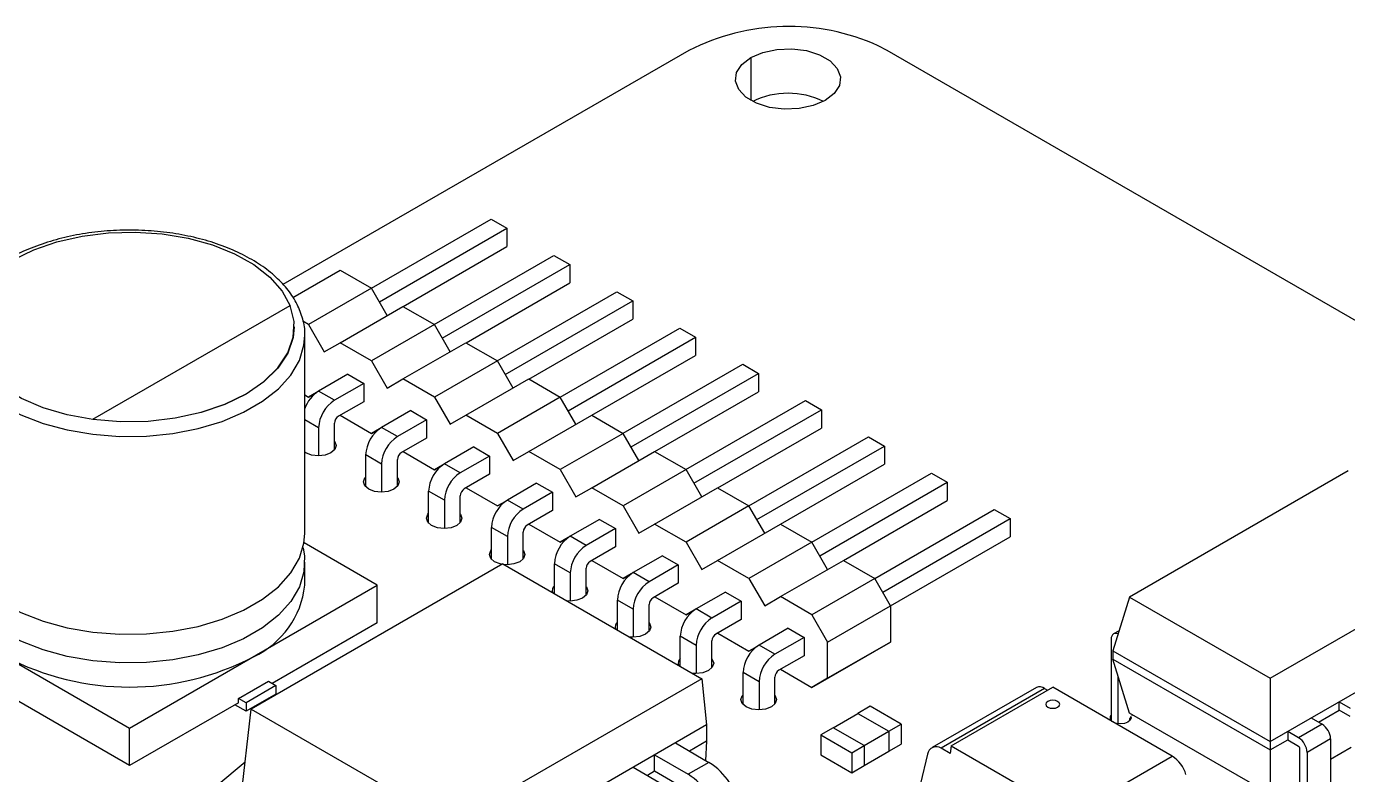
# Model space of a CAD drawing. Header units: millimetres. Extents: x -28 to 252, y 0 to 206.
# Drawn here: x 94.7 to 132.41, y 184.99 to 206.37 of the extents above; entities that cross this region are included whole.
import ezdxf

# ---------------------------------------------------------------- set-up
doc = ezdxf.new("R2010")
doc.units = ezdxf.units.MM

msp = doc.modelspace()

# ---------------------------------------------------------------- linework, layer by layer
at = {"color": 7, "linetype": 'Continuous', "lineweight": 25}
for p, q in [((113.612, 205.679), (102.021, 198.988)), ((119.269, 205.679), (119.011, 205.815)), ((132.979, 197.764), (119.269, 205.679)), ((115.379, 205.475), (115.379, 204.25)), ((104.547, 198.887), (107.962, 200.858)), ((107.962, 200.858), (108.414, 200.597)), ((104.775, 198.496), (108.414, 200.597)), ((108.414, 200.597), (108.414, 200.074)), ((105.452, 198.364), (108.414, 200.074)), ((106.343, 197.85), (109.758, 199.821)), ((106.571, 197.459), (110.211, 199.56)), ((109.758, 199.821), (110.211, 199.56)), ((110.211, 199.56), (110.211, 199.038)), ((102.3, 198.623), (103.652, 199.403)), ((103.652, 199.403), (104.55, 198.885)), ((104.55, 198.885), (102.754, 197.848)), ((104.999, 198.107), (104.55, 198.885)), ((107.248, 197.327), (110.211, 199.038)), ((108.139, 196.813), (111.554, 198.785)), ((111.554, 198.785), (112.007, 198.523)), ((96.599, 195.141), (102.227, 198.39)), ((108.367, 196.422), (112.007, 198.523)), ((112.007, 198.523), (112.007, 198.001)), ((103.652, 197.329), (105.448, 198.366)), ((105.448, 198.366), (106.346, 197.848)), ((102.345, 197.777), (102.345, 197.786)), ((102.754, 197.848), (102.594, 197.94)), ((102.754, 197.848), (103.203, 197.07)), ((106.346, 197.848), (104.55, 196.811)), ((106.795, 197.07), (106.346, 197.848)), ((109.044, 196.29), (112.007, 198.001)), ((109.935, 195.776), (113.35, 197.748)), ((113.35, 197.748), (113.803, 197.486)), ((102.645, 191.878), (102.645, 197.533)), ((103.203, 197.07), (103.652, 197.329)), ((104.55, 196.811), (103.652, 197.329)), ((105.448, 196.293), (107.244, 197.329)), ((107.244, 197.329), (108.142, 196.811)), ((110.163, 195.385), (113.803, 197.486)), ((113.803, 197.486), (113.803, 196.964)), ((110.84, 195.254), (113.803, 196.964)), ((104.55, 196.811), (104.999, 196.033)), ((108.142, 196.811), (106.346, 195.774)), ((108.591, 196.033), (108.142, 196.811)), ((111.731, 194.739), (115.146, 196.711)), ((115.146, 196.711), (115.599, 196.45)), ((103.875, 196.425), (103.04, 195.943)), ((104.327, 196.164), (103.493, 195.682)), ((103.875, 196.425), (104.327, 196.164)), ((104.327, 196.164), (104.327, 195.641)), ((104.999, 196.033), (105.448, 196.293)), ((106.346, 195.774), (105.448, 196.293)), ((107.244, 195.256), (109.04, 196.293)), ((109.04, 196.293), (109.938, 195.774)), ((111.959, 194.348), (115.599, 196.45)), ((115.599, 196.45), (115.599, 195.927)), ((102.645, 195.837), (102.754, 195.774)), ((102.983, 195.906), (102.754, 195.774)), ((102.754, 195.774), (102.983, 195.906)), ((103.493, 195.682), (103.04, 195.943)), ((106.346, 195.774), (106.795, 194.996)), ((109.938, 195.774), (108.142, 194.737)), ((110.387, 194.997), (109.938, 195.774)), ((112.636, 194.217), (115.599, 195.927)), ((104.327, 195.641), (103.606, 195.225)), ((105.671, 195.388), (104.836, 194.907)), ((105.671, 195.388), (106.123, 195.127)), ((113.527, 193.702), (116.942, 195.674)), ((113.755, 193.312), (117.395, 195.413)), ((116.942, 195.674), (117.395, 195.413)), ((117.395, 195.413), (117.395, 194.89)), ((96.599, 195.132), (96.599, 195.141)), ((103.04, 194.898), (102.645, 195.127)), ((103.493, 194.263), (103.493, 195.029)), ((103.656, 195.253), (104.55, 194.737)), ((106.123, 195.127), (105.289, 194.645)), ((106.123, 195.127), (106.123, 194.604)), ((106.795, 194.996), (107.244, 195.256)), ((108.142, 194.737), (107.244, 195.256)), ((109.04, 194.219), (110.836, 195.256)), ((110.836, 195.256), (111.734, 194.737)), ((103.04, 194.898), (103.04, 194.095)), ((104.779, 194.869), (104.55, 194.737)), ((104.55, 194.737), (104.779, 194.869)), ((105.289, 194.645), (104.836, 194.907)), ((108.142, 194.737), (108.591, 193.96)), ((111.734, 194.737), (109.938, 193.701)), ((112.183, 193.96), (111.734, 194.737)), ((114.432, 193.18), (117.395, 194.89)), ((115.323, 192.666), (118.738, 194.637)), ((118.738, 194.637), (119.191, 194.376)), ((106.123, 194.604), (105.402, 194.188)), ((107.467, 194.351), (106.633, 193.87)), ((107.467, 194.351), (107.919, 194.09)), ((115.551, 192.275), (119.191, 194.376)), ((119.191, 194.376), (119.191, 193.853)), ((104.836, 193.862), (104.384, 194.123)), ((104.384, 193.21), (104.384, 194.123)), ((104.836, 193.862), (104.836, 193.058)), ((105.289, 193.226), (105.289, 193.992)), ((105.452, 194.217), (106.346, 193.7)), ((107.085, 193.609), (106.633, 193.87)), ((107.919, 194.09), (107.085, 193.609)), ((107.919, 194.09), (107.919, 193.568)), ((108.591, 193.96), (109.04, 194.219)), ((109.938, 193.701), (109.04, 194.219)), ((110.836, 193.182), (112.632, 194.219)), ((112.632, 194.219), (113.53, 193.701)), ((106.575, 193.832), (106.346, 193.7)), ((106.346, 193.7), (106.575, 193.832)), ((107.919, 193.568), (107.198, 193.151)), ((109.938, 193.701), (110.387, 192.923)), ((113.53, 193.701), (111.734, 192.664)), ((113.979, 192.923), (113.53, 193.701)), ((116.228, 192.143), (119.191, 193.853)), ((117.119, 191.629), (120.534, 193.6)), ((120.534, 193.6), (120.987, 193.339)), ((132.435, 193.668), (126.187, 190.061)), ((107.248, 193.18), (108.142, 192.663)), ((109.263, 193.315), (108.429, 192.833)), ((109.263, 193.315), (109.716, 193.053)), ((110.387, 192.923), (110.836, 193.182)), ((111.734, 192.664), (110.836, 193.182)), ((112.632, 192.145), (114.428, 193.182)), ((114.428, 193.182), (115.326, 192.664)), ((117.347, 191.238), (120.987, 193.339)), ((120.987, 193.339), (120.987, 192.817)), ((106.633, 192.825), (106.18, 193.086)), ((106.18, 192.173), (106.18, 193.086)), ((106.633, 192.825), (106.633, 192.021)), ((107.085, 192.189), (107.085, 192.955)), ((108.371, 192.795), (108.142, 192.663)), ((108.142, 192.663), (108.371, 192.795)), ((108.881, 192.572), (108.429, 192.833)), ((109.716, 193.053), (108.881, 192.572)), ((109.716, 193.053), (109.716, 192.531)), ((118.024, 191.106), (120.987, 192.817)), ((109.716, 192.531), (108.994, 192.114)), ((111.734, 192.664), (112.183, 191.886)), ((115.326, 192.664), (113.53, 191.627)), ((115.775, 191.886), (115.326, 192.664)), ((118.915, 190.592), (122.33, 192.564)), ((122.33, 192.564), (122.783, 192.302)), ((108.429, 191.788), (107.976, 192.049)), ((107.976, 191.137), (107.976, 192.049)), ((109.044, 192.143), (109.938, 191.626)), ((111.059, 192.278), (110.225, 191.796)), ((111.512, 192.017), (110.677, 191.535)), ((111.059, 192.278), (111.512, 192.017)), ((111.512, 192.017), (111.512, 191.494)), ((112.183, 191.886), (112.632, 192.145)), ((113.53, 191.627), (112.632, 192.145)), ((114.428, 191.108), (116.224, 192.145)), ((116.224, 192.145), (117.122, 191.627)), ((119.143, 190.201), (122.783, 192.302)), ((122.783, 192.302), (122.783, 191.78)), ((104.716, 190.398), (102.623, 191.606)), ((108.429, 191.788), (108.429, 190.984)), ((108.881, 191.153), (108.881, 191.918)), ((110.167, 191.759), (109.938, 191.626)), ((109.938, 191.626), (110.167, 191.758)), ((110.677, 191.535), (110.225, 191.796)), ((113.53, 191.627), (113.979, 190.849)), ((117.122, 191.627), (115.326, 190.59)), ((117.571, 190.849), (117.122, 191.627)), ((119.368, 189.808), (122.783, 191.78)), ((111.512, 191.494), (110.79, 191.078)), ((112.855, 191.241), (112.021, 190.759)), ((112.855, 191.241), (113.308, 190.98)), ((130.207, 187.74), (136.455, 191.347)), ((108.3, 191.005), (101.115, 186.858)), ((102.645, 190.398), (102.645, 191.061)), ((108.3, 191.005), (113.981, 187.726)), ((110.225, 190.751), (109.772, 191.012)), ((109.772, 190.155), (109.772, 191.012)), ((110.677, 190.116), (110.677, 190.882)), ((110.84, 191.106), (111.734, 190.59)), ((113.308, 190.98), (112.473, 190.498)), ((113.308, 190.98), (113.308, 190.457)), ((113.979, 190.849), (114.428, 191.108)), ((115.326, 190.59), (114.428, 191.108)), ((116.224, 190.072), (118.02, 191.108)), ((118.02, 191.108), (118.919, 190.59)), ((110.225, 190.751), (110.225, 189.947)), ((111.963, 190.722), (111.734, 190.59)), ((111.734, 190.59), (111.963, 190.722)), ((112.473, 190.498), (112.021, 190.759)), ((115.326, 190.59), (115.775, 189.812)), ((118.919, 190.59), (117.122, 189.553)), ((119.368, 189.812), (118.919, 190.59)), ((97.645, 186.316), (104.716, 190.398)), ((104.716, 189.326), (104.716, 190.398)), ((113.308, 190.457), (112.586, 190.041)), ((114.651, 190.204), (113.817, 189.722)), ((114.651, 190.204), (115.104, 189.943)), ((112.021, 189.714), (111.568, 189.975)), ((111.568, 189.118), (111.568, 189.975)), ((112.021, 189.714), (112.021, 188.911)), ((112.473, 189.079), (112.473, 189.845)), ((112.636, 190.069), (113.53, 189.553)), ((114.269, 189.461), (113.817, 189.722)), ((115.104, 189.943), (114.269, 189.461)), ((115.104, 189.943), (115.104, 189.42)), ((115.775, 189.812), (116.224, 190.072)), ((117.122, 189.553), (116.224, 190.072)), ((117.571, 188.775), (119.368, 189.812)), ((119.368, 189.812), (119.368, 188.775)), ((126.187, 190.061), (125.717, 188.522)), ((126.187, 190.061), (130.207, 187.74)), ((130.207, 185.93), (136.925, 189.808)), ((92.342, 189.377), (97.645, 186.316)), ((113.759, 189.685), (113.53, 189.553)), ((113.53, 189.553), (113.759, 189.685)), ((115.104, 189.42), (114.382, 189.004)), ((117.122, 189.553), (117.571, 188.775)), ((104.716, 189.326), (101.711, 187.591)), ((114.432, 189.032), (115.326, 188.516)), ((116.447, 189.167), (115.613, 188.686)), ((116.447, 189.167), (116.9, 188.906)), ((125.893, 189.098), (125.735, 189.006)), ((113.817, 188.677), (113.364, 188.939)), ((113.364, 188.081), (113.364, 188.939)), ((113.817, 188.677), (113.817, 187.874)), ((114.269, 188.042), (114.269, 188.808)), ((115.555, 188.648), (115.326, 188.516)), ((115.326, 188.516), (115.555, 188.648)), ((116.065, 188.424), (115.613, 188.686)), ((116.9, 188.906), (116.065, 188.424)), ((116.9, 188.906), (116.9, 188.383)), ((117.571, 187.738), (117.571, 188.775)), ((119.368, 188.775), (117.571, 187.738)), ((118.919, 188.516), (119.368, 188.775)), ((125.664, 188.851), (125.664, 186.535)), ((97.645, 185.244), (92.342, 188.306)), ((116.9, 188.383), (116.178, 187.967)), ((117.122, 187.479), (118.919, 188.516)), ((125.717, 188.522), (130.207, 185.93)), ((125.717, 188.522), (125.717, 188.285)), ((125.717, 188.285), (130.207, 185.693)), ((126.187, 186.746), (125.717, 188.285)), ((115.613, 187.641), (115.16, 187.902)), ((115.16, 186.989), (115.16, 187.902)), ((116.228, 187.996), (117.122, 187.479)), ((100.756, 187.163), (101.605, 187.653)), ((101.817, 187.53), (100.969, 187.04)), ((101.605, 187.653), (101.817, 187.53)), ((101.817, 187.53), (101.817, 187.285)), ((113.981, 187.726), (106.796, 183.578)), ((113.981, 187.726), (114.113, 186.405)), ((115.613, 187.641), (115.613, 186.837)), ((116.065, 187.005), (116.065, 187.771)), ((117.571, 187.738), (117.122, 187.479)), ((123.53, 187.477), (120.551, 185.757)), ((121.096, 185.812), (123.996, 187.486)), ((127.409, 185.516), (123.996, 187.486)), ((125.869, 186.442), (125.869, 187.787)), ((130.207, 187.74), (130.207, 184.425)), ((100.756, 187.04), (100.756, 187.163)), ((100.969, 187.04), (100.756, 187.163)), ((101.817, 187.285), (100.969, 186.795)), ((123.765, 187.444), (120.815, 185.741)), ((123.765, 187.444), (123.844, 187.399)), ((100.756, 187.04), (97.645, 185.244)), ((100.969, 186.795), (100.65, 186.979)), ((100.822, 184.269), (101.115, 186.858)), ((100.969, 187.04), (100.969, 186.795)), ((101.115, 186.858), (106.796, 183.578)), ((117.73, 186.326), (118.437, 186.734)), ((118.789, 186.939), (118.436, 186.735)), ((118.436, 186.735), (118.436, 186.734)), ((118.436, 186.735), (119.32, 186.225)), ((118.437, 186.734), (119.319, 186.225)), ((119.673, 186.429), (118.789, 186.939)), ((130.207, 184.425), (126.187, 186.746)), ((126.261, 186.703), (126.245, 186.674)), ((131.583, 186.487), (132.173, 186.828)), ((132.173, 186.828), (132.173, 187.065)), ((132.173, 187.065), (132.484, 186.885)), ((132.484, 186.648), (132.173, 186.828)), ((114.113, 186.405), (106.929, 182.258)), ((114.113, 186.405), (114.113, 185.938)), ((117.729, 186.327), (117.375, 186.123)), ((118.613, 185.817), (117.729, 186.327)), ((119.32, 186.225), (119.673, 186.429)), ((119.673, 186.429), (119.673, 185.858)), ((126.221, 186.629), (126.202, 186.593)), ((126.202, 186.535), (126.202, 186.593)), ((131.689, 186.426), (131.017, 186.038)), ((131.378, 186.605), (131.689, 186.426)), ((97.645, 185.244), (97.645, 186.316)), ((117.375, 186.123), (117.375, 185.551)), ((117.375, 186.123), (118.259, 185.613)), ((118.613, 185.817), (119.319, 186.225)), ((119.319, 186.225), (119.319, 185.654)), ((119.32, 186.225), (119.32, 185.653)), ((130.207, 185.693), (130.706, 185.981)), ((130.706, 186.218), (130.706, 185.981)), ((131.017, 186.038), (130.706, 186.218)), ((130.706, 185.981), (131.017, 185.801)), ((131.929, 186.009), (131.258, 185.622)), ((131.929, 186.009), (131.929, 184.113)), ((113.224, 185.892), (114.184, 185.337)), ((114.113, 185.938), (113.628, 185.658)), ((114.113, 185.938), (114.087, 185.393)), ((118.259, 185.613), (118.613, 185.817)), ((118.259, 185.613), (118.259, 185.041)), ((118.613, 185.817), (118.613, 185.245)), ((118.613, 185.246), (119.319, 185.654)), ((119.319, 185.654), (119.32, 185.653)), ((119.32, 185.653), (119.673, 185.858)), ((120.422, 185.567), (120.22, 184.734)), ((121.071, 185.593), (120.815, 185.741)), ((121.096, 185.812), (121.071, 185.593)), ((121.096, 185.812), (124.508, 183.842)), ((131.052, 183.424), (131.052, 185.74)), ((131.258, 185.622), (131.258, 183.332)), ((132.52, 185.76), (131.929, 185.419)), ((100.943, 185.339), (100.13, 184.668)), ((112.02, 185.197), (112.981, 184.642)), ((112.631, 185.083), (112.631, 185.549)), ((112.631, 185.549), (113.592, 184.995)), ((114.184, 185.337), (113.592, 184.995)), ((117.375, 185.551), (118.259, 185.041)), ((118.259, 185.041), (118.613, 185.245)), ((124.508, 183.842), (127.409, 185.516)), ((112.631, 185.083), (112.425, 184.964)), ((113.592, 184.528), (112.631, 185.083))]:
    msp.add_line(p, q, dxfattribs=at)
at = {"color": 7, "linetype": 'Continuous', "lineweight": 25, "flags": 128}
for points in [[(115.379, 205.475), (115.721, 205.623), (116.121, 205.709), (116.547, 205.726), (116.964, 205.674), (117.339, 205.556), (117.641, 205.381), (117.846, 205.165), (117.936, 204.924), (117.906, 204.678), (117.757, 204.448), (117.501, 204.25), (117.159, 204.102), (116.759, 204.016), (116.333, 203.999), (115.916, 204.051), (115.541, 204.169), (115.239, 204.344), (115.035, 204.56), (114.944, 204.801), (114.974, 205.047), (115.124, 205.278), (115.379, 205.475)], [(94.322, 199.696), (94.909, 199.983), (95.569, 200.212), (96.286, 200.375), (97.038, 200.468), (97.807, 200.489), (98.572, 200.437), (99.312, 200.314), (100.007, 200.123), (100.638, 199.869), (101.19, 199.559), (101.646, 199.201), (101.995, 198.805), (102.227, 198.382)], [(96.599, 195.132), (95.865, 195.266), (95.179, 195.468), (94.559, 195.731), (94.021, 196.05), (93.581, 196.414), (93.251, 196.816), (93.037, 197.243), (92.948, 197.684), (92.985, 198.128), (93.146, 198.562), (93.428, 198.976), (93.824, 199.357), (94.322, 199.696)], [(96.599, 195.141), (97.381, 195.077), (98.171, 195.089), (98.946, 195.178), (99.684, 195.341), (100.365, 195.573), (100.969, 195.867), (101.478, 196.216), (101.88, 196.609), (102.162, 197.035), (102.316, 197.482), (102.338, 197.938), (102.227, 198.39)], [(102.345, 197.777), (102.316, 197.474), (102.162, 197.027), (101.88, 196.6), (101.478, 196.207), (100.969, 195.859), (100.365, 195.565), (99.684, 195.333), (98.946, 195.17), (98.171, 195.081), (97.381, 195.069), (96.599, 195.132)], [(92.645, 197.508), (92.69, 197.147), (92.85, 196.714), (93.123, 196.302), (93.501, 195.917), (93.977, 195.571), (94.538, 195.271), (95.173, 195.024), (95.865, 194.835), (96.599, 194.71), (97.358, 194.651), (98.123, 194.659), (98.878, 194.735), (99.603, 194.876), (100.282, 195.08), (100.9, 195.341), (101.441, 195.654), (101.893, 196.01), (102.246, 196.402), (102.491, 196.821), (102.622, 197.256), (102.645, 197.547)], [(103.493, 194.513), (103.503, 194.5), (103.541, 194.388), (103.503, 194.276), (103.393, 194.181), (103.228, 194.117), (103.033, 194.095), (102.839, 194.117), (102.674, 194.181), (102.645, 194.199)], [(105.289, 193.476), (105.299, 193.463), (105.337, 193.351), (105.299, 193.239), (105.189, 193.144), (105.024, 193.08), (104.829, 193.058), (104.635, 193.08), (104.47, 193.144), (104.36, 193.239), (104.321, 193.351), (104.36, 193.463), (104.384, 193.492)], [(107.085, 192.439), (107.095, 192.427), (107.133, 192.314), (107.095, 192.202), (106.985, 192.107), (106.82, 192.043), (106.625, 192.021), (106.431, 192.043), (106.266, 192.107), (106.156, 192.202), (106.117, 192.314), (106.156, 192.427), (106.18, 192.455)], [(92.645, 191.878), (92.69, 191.492), (92.85, 191.06), (93.123, 190.647), (93.501, 190.263), (93.977, 189.917), (94.538, 189.616), (95.173, 189.369), (95.865, 189.181), (96.599, 189.055), (97.358, 188.996), (98.123, 189.005), (98.878, 189.081), (99.603, 189.222), (100.282, 189.426), (100.9, 189.687), (101.441, 189.999), (101.893, 190.356), (102.246, 190.748), (102.491, 191.167), (102.622, 191.602), (102.645, 191.878)], [(102.595, 191.47), (102.637, 191.227), (102.622, 190.785), (102.491, 190.35), (102.246, 189.931), (101.893, 189.539), (101.441, 189.183), (100.9, 188.87), (100.282, 188.609), (99.603, 188.405), (98.878, 188.264), (98.123, 188.188), (97.358, 188.18), (96.599, 188.239), (95.865, 188.364), (95.173, 188.553), (94.538, 188.8), (93.977, 189.1), (93.501, 189.446), (93.123, 189.83), (92.85, 190.243), (92.69, 190.676), (92.646, 191.117), (92.695, 191.47)], [(108.283, 190.995), (108.227, 191.007), (108.062, 191.07), (107.952, 191.165), (107.914, 191.277), (107.952, 191.39), (107.976, 191.418)], [(108.881, 191.402), (108.891, 191.39), (108.93, 191.277), (108.891, 191.165), (108.781, 191.07), (108.616, 191.007), (108.422, 190.984), (108.327, 190.989)], [(110.677, 190.366), (110.687, 190.353), (110.726, 190.241), (110.687, 190.128), (110.577, 190.033), (110.412, 189.97), (110.218, 189.947), (110.123, 189.952)], [(112.473, 189.329), (112.483, 189.316), (112.522, 189.204), (112.483, 189.092), (112.373, 188.996), (112.208, 188.933), (112.014, 188.911), (111.919, 188.916)], [(125.866, 189.008), (125.858, 189.011), (125.813, 189.021), (125.771, 189.02), (125.735, 189.006), (125.705, 188.981), (125.683, 188.946), (125.669, 188.902), (125.664, 188.851)], [(114.269, 188.292), (114.279, 188.279), (114.318, 188.167), (114.279, 188.055), (114.169, 187.96), (114.004, 187.896), (113.81, 187.874), (113.715, 187.879)], [(116.065, 187.255), (116.075, 187.242), (116.114, 187.13), (116.075, 187.018), (115.965, 186.923), (115.8, 186.859), (115.606, 186.837), (115.411, 186.859), (115.247, 186.923), (115.136, 187.018), (115.098, 187.13), (115.136, 187.242), (115.16, 187.271)], [(124.138, 187.078), (124.073, 187.103), (123.996, 187.112), (123.92, 187.103), (123.855, 187.078), (123.812, 187.041), (123.796, 186.996), (123.812, 186.952), (123.855, 186.915), (123.92, 186.89), (123.996, 186.881), (124.073, 186.89), (124.138, 186.915), (124.181, 186.952), (124.196, 186.996), (124.181, 187.041), (124.138, 187.078)], [(124.138, 187.078), (124.073, 187.103), (123.996, 187.112), (123.92, 187.103), (123.855, 187.078), (123.812, 187.041), (123.796, 186.996), (123.812, 186.952), (123.855, 186.915), (123.92, 186.89), (123.996, 186.881), (124.073, 186.89), (124.138, 186.915), (124.181, 186.952), (124.196, 186.996), (124.181, 187.041), (124.138, 187.078)], [(126.221, 186.66), (126.233, 186.612), (126.21, 186.545), (126.145, 186.489), (126.048, 186.452), (125.933, 186.439), (125.818, 186.452), (125.745, 186.477)]]:
    msp.add_lwpolyline(points, dxfattribs=at)
at = {"color": 7, "linetype": 'Continuous', "lineweight": 25}
for centre, radius, start, end in [((116.453, 200.15), 6.216, 65.6929, 117.1949), ((116.44, 202.167), 2.289, 63.8566, 116.1434), ((103.572, 195.114), 0.985, 122.6774, 160.2454), ((104.023, 194.854), 0.984, 122.6055, 177.3945), ((103.739, 195.018), 0.246, 122.6055, 177.3945), ((105.366, 194.078), 0.984, 122.6055, 177.3945), ((105.819, 193.817), 0.984, 122.6055, 177.3945), ((105.535, 193.981), 0.246, 122.6055, 177.3945), ((107.163, 193.041), 0.984, 122.6055, 177.3945), ((107.615, 192.78), 0.984, 122.6055, 177.3945), ((107.331, 192.944), 0.246, 122.6055, 177.3945), ((108.959, 192.004), 0.984, 122.6055, 177.3945), ((109.411, 191.743), 0.984, 122.6055, 177.3945), ((109.127, 191.907), 0.246, 122.6055, 177.3945), ((110.755, 190.968), 0.984, 122.6055, 177.3945), ((111.207, 190.706), 0.984, 122.6055, 177.3945), ((110.923, 190.87), 0.246, 122.6055, 177.3945), ((112.551, 189.931), 0.984, 122.6055, 177.3945), ((113.003, 189.669), 0.984, 122.6055, 177.3945), ((100.107, 190.673), 2.553, 294.8673, 353.8125), ((109.906, 190.24), 0.195, 133.3804, 195.9037), ((112.719, 189.834), 0.246, 122.6055, 177.3945), ((114.347, 188.894), 0.984, 122.6055, 177.3945), ((111.702, 189.203), 0.195, 133.3804, 195.9037), ((114.799, 188.633), 0.984, 122.6055, 177.3945), ((114.515, 188.797), 0.246, 122.6055, 177.3945), ((116.143, 187.857), 0.984, 122.6055, 177.3945), ((97.645, 195.117), 7.629, 242.391, 297.609), ((113.498, 188.166), 0.195, 133.3804, 195.9037), ((116.595, 187.596), 0.984, 122.6055, 177.3945), ((116.311, 187.76), 0.246, 122.6055, 177.3945), ((123.618, 187.251), 0.242, 52.6155, 111.3527), ((125.755, 186.61), 0.121, 139.1097, 242.2676), ((131.407, 185.986), 0.523, 2.6055, 57.3945), ((130.736, 185.598), 0.523, 2.6055, 57.3945), ((120.672, 185.533), 0.252, 55.3814, 172.4001), ((130.976, 185.737), 0.0768, 2.6055, 57.3945), ((113.048, 183.583), 2.09, 11.6278, 57.0661), ((126.924, 184.746), 0.91, 15.3924, 57.823), ((112.455, 183.241), 2.09, 11.6278, 57.0661)]:
    msp.add_arc(centre, radius, start, end, dxfattribs=at)
msp.add_open_spline([(102.643, 197.549), (102.644, 197.554), (102.66, 197.706), (102.595, 198.005), (102.443, 198.43), (102.184, 198.834), (101.834, 199.21), (101.396, 199.553), (100.878, 199.855), (100.292, 200.108), (99.651, 200.308), (98.971, 200.45), (98.263, 200.533), (97.543, 200.555), (96.825, 200.516), (96.125, 200.416), (95.453, 200.258), (94.831, 200.039), (94.402, 199.853), (94.208, 199.727), (94.177, 199.707)], degree=3, knots=[0, 0, 0, 0, 0.002309, 0.061399, 0.120389, 0.180067, 0.240876, 0.302662, 0.36499, 0.427475, 0.489899, 0.552227, 0.614474, 0.676677, 0.738881, 0.801123, 0.863448, 0.925902, 0.988529, 1, 1, 1, 1], dxfattribs=at)

doc.saveas('drawing.dxf')
